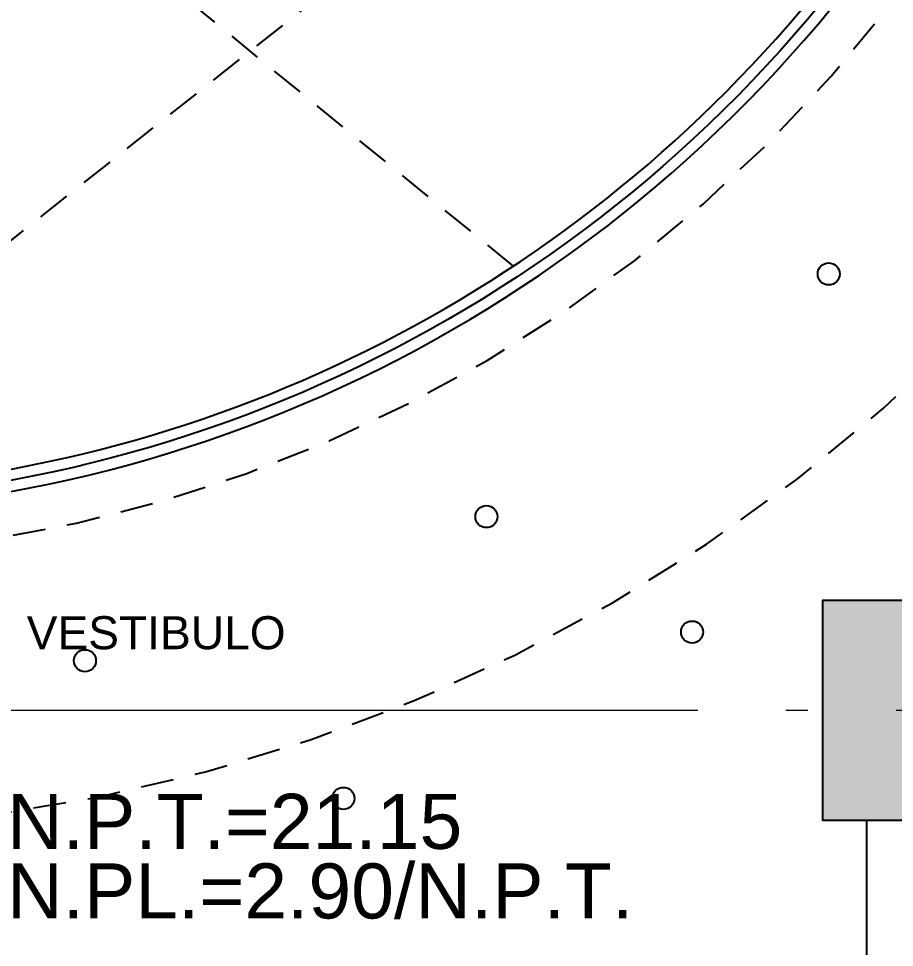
# Model space of a CAD drawing. Header units: metres. Extents: x -22 to 564, y 0 to 143.
# Drawn here: x 226.451 to 230.429, y 47.898 to 52.116 of the extents above; entities that cross this region are included whole.
import ezdxf

# ---------------------------------------------------------------- set-up
doc = ezdxf.new("R2010")
doc.units = ezdxf.units.M
for name, pattern in [('EJES630', [6.3, 5.5, -0.4, 0, -0.4]), ('XREF 2N NEURO-ONCOLOGIA$0$HIDDE150', [0.24, 0.15, -0.09]), ('XREF 2N NEURO-ONCOLOGIA$0$HIDDEN2', [0.1875, 0.125, -0.0625])]:
    doc.linetypes.add(name, pattern=pattern)
doc.layers.add('EJES', color=11, linetype='EJES630', lineweight=0)
for name, color, linetype in [('NIVELES', 9, 'Continuous'), ('TEXTO', 7, 'Continuous'), ('XREF 2N NEURO-ONCOLOGIA$0$-CG-M-WALL', 7, 'Continuous'), ('XREF 2N NEURO-ONCOLOGIA$0$CANCELES', 1, 'Continuous'), ('XREF 2N NEURO-ONCOLOGIA$0$COLUMNAS', 6, 'Continuous'), ('XREF 2N NEURO-ONCOLOGIA$0$LAMPARAS 1', 112, 'Continuous'), ('XREF 2N NEURO-ONCOLOGIA$0$LOSA', 8, 'XREF 2N NEURO-ONCOLOGIA$0$HIDDEN2'), ('XREF 2N NEURO-ONCOLOGIA$0$MUROS', 3, 'Continuous'), ('XREF 2N NEURO-ONCOLOGIA$0$PROYECCIÓN', 252, 'XREF 2N NEURO-ONCOLOGIA$0$HIDDE150')]:
    doc.layers.add(name, color=color, linetype=linetype)
doc.styles.add('100 LOCALES 25', font='arial.ttf', dxfattribs={"height": 0.25})
doc.styles.add('NIVELES', font='arial.ttf', dxfattribs={"height": 0.25})

# ---------------------------------------------------------------- blocks, each defined once
blk = doc.blocks.new('XREF 2N NEURO-ONCOLOGIA$0$C-1')
at = {"layer": 'XREF 2N NEURO-ONCOLOGIA$0$-CG-M-WALL', "true_color": 0x636466}
h = blk.add_hatch(color=251, dxfattribs=at)
h.dxf.hatch_style = 1
h.paths.add_polyline_path([(-0.5, -0.5), (-0.5, 0.5), (0.5, 0.5), (0.5, -0.5)])
blk.add_lwpolyline([(-0.5, -0.5), (-0.5, 0.5), (0.5, 0.5), (0.5, -0.5)], close=True)
blk = doc.blocks.new('XREF 2N NEURO-ONCOLOGIA')
at = {"layer": 'XREF 2N NEURO-ONCOLOGIA$0$CANCELES', "elevation": 0}
blk.add_lwpolyline([(20.2739, 16.8876), (18.8064, 16.8876, -0.243671), (16.4766, 22.1078), (17.0239, 22.1078), (17.0239, 22.1578), (16.4296, 22.1578, 0.246408), (18.7889, 16.8376), (20.2739, 16.8376)], format="xyb", dxfattribs=at)
at = {"layer": 'XREF 2N NEURO-ONCOLOGIA$0$LAMPARAS 1'}
for centre in [(15.749, 20.2889, 0), (15.124, 19.1149, 0), (16.4032, 18.4656, 0), (15.8792, 17.5314, 0), (17.5052, 16.9108, 0)]:
    blk.add_circle(centre, 0.05, dxfattribs=at)
at = {"layer": 'XREF 2N NEURO-ONCOLOGIA$0$LOSA', "linetype": 'Continuous', "elevation": 0}
blk.add_lwpolyline([(20.5739, 18.4977), (20.5739, 21.4578, 0.414214), (19.9739, 22.0578), (17.1235, 22.0578, 0.429482), (16.5243, 21.4267, 0.213959), (18.8239, 16.9376), (20.3239, 16.9376)], format="xyb", dxfattribs=at)
at = {"layer": 'XREF 2N NEURO-ONCOLOGIA$0$MUROS'}
blk.add_line((14.1239, 16.7376), (15.0239, 16.7376), dxfattribs=at)
at = {"layer": 'XREF 2N NEURO-ONCOLOGIA$0$PROYECCIÓN'}
for p, q in [((16.6794, 21.8613, 0), (20.5739, 16.9376, 0)), ((17.5408, 18.3429, 0), (20.4156, 21.8639, 0))]:
    blk.add_line(p, q, dxfattribs=at)
at = {"layer": 'XREF 2N NEURO-ONCOLOGIA$0$PROYECCIÓN', "elevation": 0}
for points in [[(15.1287, 23.2576, 0.269286), (17.6239, 15.9376, 0.256404)], [(20.3239, 22.3578), (16.2451, 22.3578, 0.257003), (18.7199, 16.6376), (20.3239, 16.6376)]]:
    blk.add_lwpolyline(points, format="xyb", dxfattribs=at)
at = {"layer": 'XREF 2N NEURO-ONCOLOGIA$0$COLUMNAS'}
blk.add_blockref('XREF 2N NEURO-ONCOLOGIA$0$C-1', (15.5239, 16.4376), dxfattribs=at)
blk = doc.blocks.new('NPT')
h = blk.add_hatch(color=256)
h.paths.add_polyline_path([(0, 0.1241), (0, 0), (0.1241, 0, 0.414214)])
h.paths.add_polyline_path([(0, 0), (-0.1241, 0, 0.414214), (0, -0.1241)])
for p, q in [((0, -0.2327), (0, 0.2327)), ((-0.2327, 0), (0.2327, 0))]:
    blk.add_line(p, q)
blk.add_circle((0, 0), 0.1241)
at = {"style": 'NIVELES'}
for p in [(0.2779, 0.028), (0.2779, -0.2879)]:
    blk.add_attdef('NIVEL', p, '', height=0.25, dxfattribs=at)

msp = doc.modelspace()

# ---------------------------------------------------------------- block references
at = {"rotation": 90}
msp.add_blockref('XREF 2N NEURO-ONCOLOGIA', (247.0412, 33.4511), dxfattribs=at)

# ---------------------------------------------------------------- next in the draw order: linework, layer by layer
at = {"layer": 'EJES'}
msp.add_line((192.036, 48.9751), (248.8132, 48.9751), dxfattribs=at)

# ---------------------------------------------------------------- next in the draw order: block references
at = {"layer": 'NIVELES'}
ref = msp.add_blockref('NPT', (226.1209, 48.3177), dxfattribs=at)
ref.add_attrib('NIVEL', 'N.P.T.=21.15', (226.3988, 48.3457), dxfattribs={"layer": '0', "height": 0.25, "style": 'NIVELES'})
ref.add_attrib('NIVEL', 'N.PL.=2.90/N.P.T.', (226.3988, 48.0298), dxfattribs={"layer": '0', "height": 0.25, "style": 'NIVELES'})

# ---------------------------------------------------------------- next in the draw order: texts
at = {"layer": 'TEXTO', "insert": (226.2384, 49.4022, 0), "char_height": 0.15, "width": 1.674895, "attachment_point": 1, "style": '100 LOCALES 25'}
msp.add_mtext('\\pxqc;VESTIBULO', dxfattribs=at)

doc.saveas('drawing.dxf')
